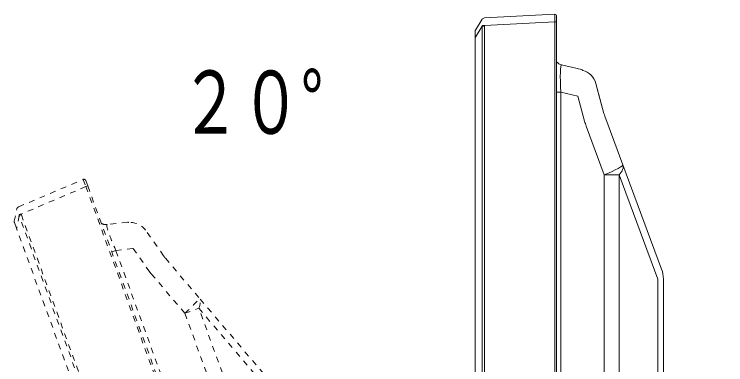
# Model space of a CAD drawing. Units: millimetres, scale not verified. Extents: x -62 to 63, y -57 to 57.
# Drawn here: x 25.29 to 37.66, y 22.94 to 29.04 of the extents above; entities that cross this region are included whole.
import ezdxf
from ezdxf.enums import TextEntityAlignment as Align

# ---------------------------------------------------------------- set-up
doc = ezdxf.new("R2010")
doc.units = ezdxf.units.MM
doc.header["$LTSCALE"] = 0.125
doc.linetypes.add('USER5', pattern=[1.4, 0.7, -0.7])
doc.layers.add('0-3_TOUROKU', color=7, linetype='Continuous')
doc.layers.add('0-5_GAIKEI', color=1, linetype='USER5', lineweight=18)
doc.layers.add('0-7_S1', color=1, linetype='USER5', lineweight=18)
doc.styles.add('ＭＳ ゴシック', font='')
doc.styles.get('ＭＳ ゴシック').set_extended_font_data('MS Gothic')

msp = doc.modelspace()

# ---------------------------------------------------------------- linework, layer by layer
at = {"layer": '0-5_GAIKEI', "linetype": 'Continuous'}
for p, q in [((33.4647, 28.9743), (33.4652, 28.9744)), ((34.6884, 28.9051), (34.6884, -1.6682)), ((34.7217, 28.9051), (34.6884, 28.9051)), ((33.4647, 28.8279), (33.4246, 28.8279)), ((33.4647, 28.8279), (33.4647, -1.591)), ((33.31, 28.6407), (33.3051, 28.6407)), ((35.5452, 27.3078), (35.4227, 27.7649)), ((34.7217, 27.6818), (34.7963, 27.6818)), ((34.7963, -0.6221), (34.7963, 27.6818)), ((34.7963, 27.6818), (35.0918, 27.6136)), ((35.0918, 27.6136), (35.2084, 27.1784)), ((35.5506, 26.244), (35.8089, 26.244)), ((35.8089, -0.5561), (35.8089, 26.244)), ((36.5784, 24.0994), (36.5784, 23.386)), ((36.5784, 23.3789), (36.5784, 23.386)), ((36.5784, 19.7863), (36.5784, 23.3789)), ((36.5784, 19.7863), (36.5784, 23.1375))]:
    msp.add_line(p, q, dxfattribs=at)
at = {"layer": '0-5_GAIKEI', "color": 7, "linetype": 'Continuous'}
for p, q in [((33.4652, 28.9744), (34.6884, 29.0385)), ((34.7217, 29.0051), (34.7217, 28.9051)), ((33.31, 28.7634), (33.4246, 28.9505)), ((34.7217, 28.9051), (34.7217, -1.6682)), ((33.3051, 28.6407), (33.3051, 28.746)), ((33.3051, -1.4038), (33.3051, 28.6407)), ((35.1556, 28.0783), (34.8076, 28.1586)), ((35.5452, 27.3078), (35.4038, 27.8354)), ((35.8732, 26.4181), (35.5594, 27.2632)), ((36.5471, 24.6027), (35.8732, 26.4181)), ((36.5784, 2.7034), (36.5784, 24.4286))]:
    msp.add_line(p, q, dxfattribs=at)
at = {"layer": '0-5_GAIKEI', "linetype": 'Continuous'}
for points in [[(34.6884, 29.0385), (34.6884, 28.9051), (33.4652, 28.841)], [(33.4246, -1.591), (33.4246, 28.8279), (33.31, 28.6407)], [(35.2369, 27.0891), (35.5506, 26.244), (35.5506, -0.5561)], [(35.8089, 26.244), (36.4829, 24.4286), (36.4829, 2.6427)]]:
    msp.add_lwpolyline(points, dxfattribs=at)
at = {"layer": '0-5_GAIKEI', "color": 7, "linetype": 'Continuous'}
for centre, radius, start, end in [((34.6884, 29.0051), 0.0333, 0, 90), ((33.3384, 28.746), 0.0333, 148.5, 180), ((34.8451, 28.321), 0.1667, 222.26858, 257), ((36.0281, 27.4372), 0.5, 195, 200.36769), ((36.0784, 24.4286), 0.5, 0, 20.36769)]:
    msp.add_arc(centre, radius, start, end, dxfattribs=at)
at = {"layer": '0-5_GAIKEI', "linetype": 'Continuous'}
for centre, radius, start, end in [((33.6508, 28.8274), 0.1862, 175.81391, 179.86216), ((36.1743, 27.4372), 1, 195, 200.36769)]:
    msp.add_arc(centre, radius, start, end, dxfattribs=at)
at = {"layer": '0-5_GAIKEI', "color": 7, "linetype": 'Continuous'}
for centre, major_axis, ratio, start_param, end_param in [((33.4678, 28.9244), (0.0026, -0.0499), 0.997472, 3.1415927, 4.1631739), ((35.1295, 27.5712), (0.023, 0.5076), 0.18433, 6.0288524, 6.2493404), ((35.0818, 27.7491), (-0.322, -0.0863), 0.969719, 3.1415927, 4.1734367)]:
    msp.add_ellipse(centre, major_axis=major_axis, ratio=ratio, start_param=start_param, end_param=end_param, dxfattribs=at)
at = {"layer": '0-5_GAIKEI', "linetype": 'Continuous'}
for centre, major_axis, ratio, start_param, end_param in [((33.4678, 28.841), (-0.0499, 0.0035), 0.003719, 0.4969873, 1.5185686), ((34.8451, 27.6368), (-0.0387, 0.5219), 0.086866, 6.2562295, 7.761209), ((35.4044, 26.244), (-0.4687, -0.174), 0.10581, 1.8484419, 3.1415927), ((35.4044, 26.244), (0.4687, 0.174), 0.432028, 5.573299, 6.2831853)]:
    msp.add_ellipse(centre, major_axis=major_axis, ratio=ratio, start_param=start_param, end_param=end_param, dxfattribs=at)
at = {"layer": '0-7_S1'}
for p, q in [((25.3612, 25.6846), (26.4887, 26.1632)), ((26.5315, 26.1433), (26.5657, 26.0493)), ((26.5657, 26.0493), (26.5343, 26.0379)), ((26.5343, 26.0379), (36.991, -2.6916)), ((26.5657, 26.0493), (37.0224, -2.6802)), ((25.2875, 25.4333), (25.3313, 25.6484)), ((25.3607, 25.6844), (25.3612, 25.6846)), ((25.4108, 25.5468), (25.3732, 25.5331)), ((25.4108, 25.5468), (35.8147, -3.0376)), ((27.2562, 25.4208), (26.9016, 25.3772)), ((35.6007, -2.9163), (25.3248, 25.3164)), ((27.8858, 24.8299), (27.5725, 25.2774)), ((27.8858, 24.8299), (27.6144, 25.2176)), ((26.984, 24.8998), (27.0542, 24.9253)), ((27.0542, 24.9253), (27.3551, 24.9623)), ((36.7347, -1.6717), (27.0542, 24.9253)), ((27.3551, 24.9623), (27.6136, 24.5932)), ((28.4983, 24.1061), (27.9144, 24.7929)), ((29.7525, 22.6307), (28.4983, 24.1061)), ((28.2547, 23.8322), (28.4974, 23.9206)), ((37.6636, -1.2633), (28.4974, 23.9206))]:
    msp.add_line(p, q, dxfattribs=at)
for points in [[(26.4887, 26.1632), (26.5343, 26.0379), (25.4068, 25.5593)], [(35.7771, -3.0512), (25.3732, 25.5331), (25.3295, 25.318)], [(25.3295, 25.318), (25.3248, 25.3164), (25.2889, 25.4152)], [(27.6708, 24.519), (28.2547, 23.8322), (37.4209, -1.3517)], [(28.4974, 23.9206), (29.7517, 22.4452), (37.2029, 1.9731)]]:
    msp.add_lwpolyline(points, dxfattribs=at)
for centre, radius, start, end in [((26.5001, 26.1319), 0.0333, 20, 110), ((25.5859, 25.6101), 0.1862, 195.81391, 199.86216), ((25.3202, 25.4266), 0.0333, 168.5, 200), ((26.8813, 25.5426), 0.1667, 242.26858, 277), ((28.2954, 25.1167), 0.5, 215, 220.36769), ((28.4327, 25.1667), 1, 215, 220.36769)]:
    msp.add_arc(centre, radius, start, end, dxfattribs=at)
for centre, major_axis, ratio, start_param, end_param in [((25.3807, 25.6386), (0.0195, -0.046), 0.997472, 3.1415927, 4.1631739), ((25.4093, 25.5602), (-0.0481, -0.0137), 0.003719, 0.4969873, 1.5185686), ((27.1153, 24.8997), (-0.2149, 0.4772), 0.086866, 6.2562295, 7.761209), ((27.4051, 24.9353), (-0.152, 0.4848), 0.18433, 6.0288524, 6.2493404), ((27.2995, 25.0862), (-0.2731, -0.1912), 0.969719, 3.1415927, 4.1734367), ((28.1173, 23.7822), (-0.381, -0.3238), 0.10581, 1.8484419, 3.1415927), ((28.1173, 23.7822), (0.381, 0.3238), 0.432028, 5.573299, 6.2831853)]:
    msp.add_ellipse(centre, major_axis=major_axis, ratio=ratio, start_param=start_param, end_param=end_param, dxfattribs=at)

# ---------------------------------------------------------------- texts
at = {"layer": '0-3_TOUROKU', "style": 'ＭＳ ゴシック', "width": 0.7}
msp.add_text('２０°', height=1.1, dxfattribs=at).set_placement((28.1735, 26.6271), align=Align.BOTTOM_LEFT)

doc.saveas('drawing.dxf')
